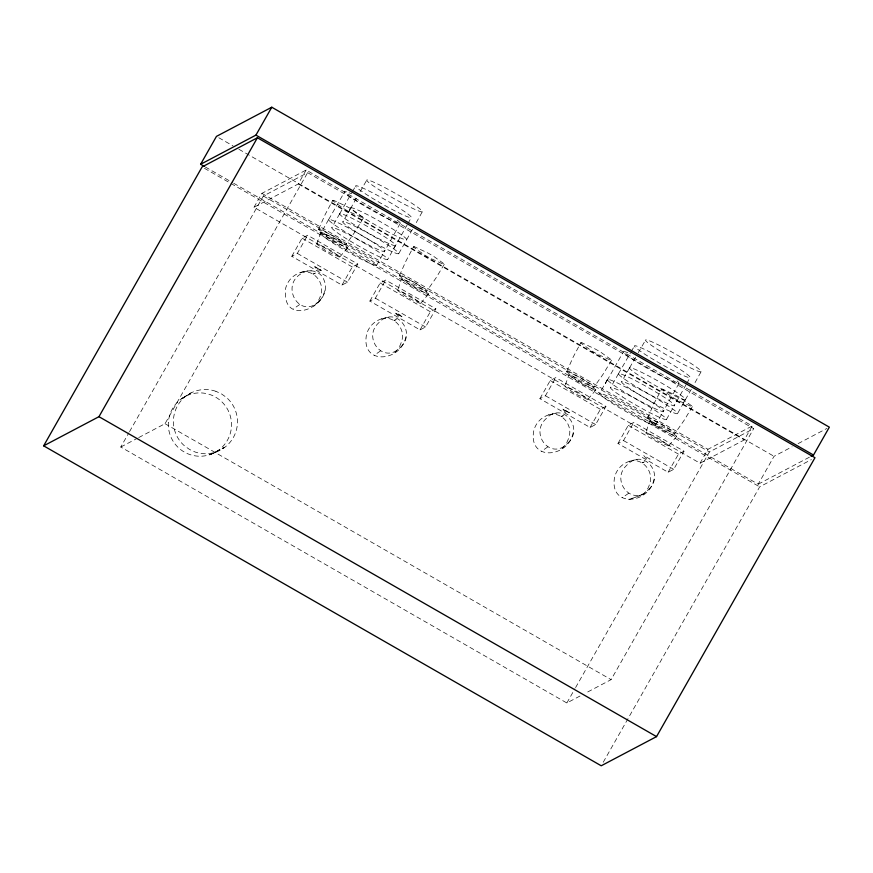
<?xml version="1.0" encoding="UTF-8"?>
<svg xmlns="http://www.w3.org/2000/svg" width="873" height="873" viewBox="0 0 873 873"><rect width="100%" height="100%" fill="white"/><g stroke="black" fill="none" stroke-linecap="round" stroke-linejoin="round"><path stroke-width="0.65" stroke-dasharray="4.37 3.27" d="M311.29 270.805C304.044 270.706 296.351 272.965 291.189 278.269A22.709 22.6 62.2 0 0 285.744 287.861C279.982 331.642 340.055 303.717 322.082 276.479C317.325 269.877 307.274 269.102 300.923 273.838C279.938 286.399 300.236 320.315 319.453 300.967M400.598 347.05C417.218 331.816 395.12 304.732 378.587 322.934C362.164 337.927 383.596 365.001 400.303 347.356M567.865 443.037C584.495 427.792 562.398 400.707 545.854 418.909C529.431 433.903 550.874 460.988 567.581 443.331M648.715 489.415C665.335 474.181 643.248 447.096 626.705 465.298C610.282 480.292 631.714 507.377 648.432 489.72M401.58 278.967L411.074 285.809A13.171 1.08 29.6 0 0 415.963 288.614L427.988 294.114A21.585 1.768 29.6 0 0 428.556 293.819L419.062 286.977A13.171 1.08 29.6 0 0 414.173 284.172L402.158 278.662A21.585 1.768 29.6 0 0 401.58 278.967L397.662 290.273M568.858 374.943L578.352 381.785A13.171 1.08 29.6 0 0 583.24 384.589L595.255 390.089A21.585 1.768 29.6 0 0 595.833 389.795L586.329 382.952A13.171 1.08 29.6 0 0 581.451 380.148L569.425 374.648A21.585 1.768 29.6 0 0 568.858 374.943L564.94 386.248M649.698 421.332L659.202 428.174A13.171 1.08 29.6 0 0 664.08 430.978L676.106 436.478A21.585 1.768 29.6 0 0 676.673 436.184L667.179 429.341A13.171 1.08 29.6 0 0 662.291 426.537L650.276 421.037A21.585 1.768 29.6 0 0 649.698 421.332L645.791 432.637M316.823 243.883L320.795 232.305M325.062 290.36L322.737 296.634L319.747 300.661M405.901 336.749C401.1 362.262 360.2 365.678 366.595 334.25A22.709 22.6 62.2 0 1 372.04 324.658C377.201 319.343 384.895 317.095 392.141 317.194M573.179 432.724C568.378 458.238 527.467 461.653 533.872 430.225A22.709 22.6 62.2 0 1 539.318 420.633C544.468 415.33 552.162 413.082 559.418 413.169M654.03 479.113C649.217 504.627 608.317 508.042 614.712 476.614A22.709 22.6 62.2 0 1 620.168 467.022C625.319 461.719 633.012 459.471 640.258 459.558M318.59 229.228L325.149 214.551L332.722 200.353M399.441 275.617L406.043 260.841L413.573 246.743M566.708 371.592L573.31 356.817L580.84 342.718M647.559 417.981L654.161 403.206L661.69 389.107M350.706 207.992L348.829 211.812L356.806 197.374M607.379 379.613L605.491 383.433L623.508 351.612M400.161 223.466L384.469 251.446A32.181 2.641 29.6 0 1 340.263 228.715A32.181 2.641 29.6 0 1 345.053 226.194A32.181 2.641 29.6 0 1 384.469 251.446M407.953 223.51L411.227 217.639A32.006 2.619 29.6 0 0 372.029 192.518A32.006 2.619 29.6 0 0 367.26 195.028A32.006 2.619 29.6 0 0 411.227 217.639M422.292 211.801A32.006 2.619 29.6 0 1 378.325 189.201A32.006 2.619 29.6 0 1 383.083 186.691A32.006 2.619 29.6 0 1 422.292 211.801L415.755 223.521M678.954 383.433L663.262 411.412A32.181 2.641 29.6 0 1 619.055 388.681A32.181 2.641 29.6 0 1 623.846 386.15A32.181 2.641 29.6 0 1 663.262 411.412M686.745 383.476L690.008 377.594A32.006 2.619 29.6 0 0 650.811 352.485A32.006 2.619 29.6 0 0 646.053 354.995A32.006 2.619 29.6 0 0 690.008 377.594M701.074 371.767A32.006 2.619 29.6 0 1 657.118 349.156A32.006 2.619 29.6 0 1 661.876 346.646A32.006 2.619 29.6 0 1 701.074 371.767L693.893 384.644M407.298 224.688L387.743 259.357M686.091 384.644L674.327 405.574A32.181 2.641 29.6 0 1 630.12 382.843A32.181 2.641 29.6 0 1 634.9 380.322A32.181 2.641 29.6 0 1 674.327 405.574M328.586 219.658L320.675 233.604M339.652 213.82L331.74 227.777M412.493 229.326L406.6 239.78A32.181 2.641 29.6 0 1 362.393 217.05A32.181 2.641 29.6 0 1 367.184 214.529A32.181 2.641 29.6 0 1 406.6 239.78M618.433 373.786L610.522 387.732M629.498 367.948L621.587 381.905M691.285 389.293L677.59 413.486M376.678 265.185L384.611 251.249M398.797 253.53L406.731 239.584M655.459 425.151L663.404 411.216M666.525 419.324L674.458 405.378M253.988 207.305L261.911 193.359L306.15 170.028L752.22 425.969L744.298 439.916L700.048 463.236L253.988 207.305L298.239 183.974L306.15 170.028M579.999 696.032L566.85 702.972L120.78 447.031L128.855 432.822M129.531 431.633L263.384 196.01L307.634 172.679L753.694 428.621L611.089 679.641L585.979 692.878M138.72 437.569L165.03 423.7L307.634 172.679M291.789 256.313L302.091 238.176L307.623 235.252L357.81 264.05L347.498 282.186L341.976 285.111L291.789 256.313L297.322 253.399L307.623 235.252M350.848 207.796L342.805 221.938M341.976 285.111L352.277 266.963L357.81 264.05M369.846 301.098L380.159 282.961L385.691 280.047L435.867 308.835L425.566 326.982L420.033 329.896L369.846 301.098L375.379 298.184L385.691 280.047M420.033 329.896L430.334 311.759L435.867 308.835M539.907 398.677L550.219 380.541L555.752 377.616L605.927 406.414L595.626 424.551L590.093 427.475L539.907 398.677L545.439 395.764L555.752 377.616M607.51 379.417L599.467 393.57M590.093 427.475L600.395 409.328L605.927 406.414M617.975 443.473L628.276 425.326L633.809 422.412L683.995 451.199L673.683 469.347L668.151 472.26L617.975 443.473L623.508 440.549L633.809 422.412M668.151 472.26L678.463 454.124L683.995 451.199M700.048 463.236L707.97 449.3L752.22 425.969M566.85 702.972L574.914 688.764M575.591 687.575L709.443 451.952L753.694 428.621M233.691 183.265L758.201 484.199L774.035 456.317L792.073 446.801M603.243 762.227L759.674 486.861L811.377 459.602M328.717 219.461L344.726 191.656M339.783 213.623L351.732 192.802M618.575 373.589L630.524 352.768M629.629 367.751L635.599 357.341M360.134 191.602L366.846 179.991M638.25 352.714L645.638 339.957M352.408 191.634L355.78 185.818M444.226 264.333L435.976 278.018L426.679 291.244M611.504 360.309L603.254 373.993L593.946 387.219M631.201 351.601L634.573 345.784M692.354 406.698L684.094 420.382L674.796 433.608M363.386 217.944L355.071 231.716L345.828 244.855M395.534 245.619A32.181 2.641 29.6 0 1 351.328 222.888A32.181 2.641 29.6 0 1 356.119 220.356A32.181 2.641 29.6 0 1 395.534 245.619L393.592 248.576L395.676 245.422M685.381 399.747A32.181 2.641 29.6 0 1 641.175 377.016A32.181 2.641 29.6 0 1 645.965 374.495A32.181 2.641 29.6 0 1 685.381 399.747L683.45 402.704L685.523 399.55M347.65 247.703L339.75 257.033M428.49 294.092L420.59 303.422M595.768 390.067L587.867 399.398M676.619 436.456L668.718 445.787M313.822 306.117L315.229 304.775A22.709 22.6 62.2 0 0 320.675 295.183C325.454 282.525 312.556 267.553 299.374 272.976M394.672 352.506L396.08 351.164A22.709 22.6 62.2 0 0 401.525 341.572C406.294 328.914 393.407 313.942 380.213 319.365M561.95 448.482L563.347 447.14A22.709 22.6 62.2 0 0 568.792 437.548C573.572 424.889 560.673 409.917 547.491 415.341M642.79 494.871L644.198 493.529A22.709 22.6 62.2 0 0 649.643 483.937C654.423 471.278 641.524 456.306 628.342 461.73M299.701 304.513L293.306 308.944M380.552 350.902L374.157 355.333M547.829 446.878L541.435 451.308M628.669 493.267L622.285 497.697M186.102 395.884L180.504 399.474L191.078 392.872M214.649 452.738L208.298 455.139L214.649 452.738L224.426 447.369L212.848 453.262L219.81 450.413M120.78 447.031L137.53 438.202M798.086 443.637L826.949 428.425M758.201 484.199L809.893 456.95M315.644 273.009L313.112 274.089L317.783 272.692M396.495 319.398L393.963 320.478L398.634 319.082M563.772 415.373L561.23 416.454L565.9 415.057M644.612 461.762L642.081 462.843L646.751 461.446M317.27 269.844L321.166 270.39L314.804 266.778L321.122 270.292L314.793 266.843L316.932 269.637M218.828 137.748L233.004 145.878M238.907 149.272L774.035 456.317M298.239 183.974L744.298 439.916M261.911 193.359L707.97 449.3M263.384 196.01L709.443 451.952M205.341 166.994L232.513 182.577M204.457 168.293L759.674 486.861M302.091 238.176L352.277 266.963M380.159 282.961L430.334 311.759M550.219 380.541L600.395 409.328M628.276 425.326L678.463 454.124M297.322 253.399L347.498 282.186M375.379 298.184L425.566 326.982M545.439 395.764L595.626 424.551M623.508 440.549L673.683 469.347M165.03 423.7L611.089 679.641M397.15 220.083A32.006 2.619 29.6 0 1 373.873 211.375A32.006 2.619 29.6 0 1 346.548 191.874M349.08 192.769A32.006 2.619 29.6 0 1 350.75 193.457M677.121 380.988A32.006 2.619 29.6 0 1 648.486 368.973A32.006 2.619 29.6 0 1 627.873 352.725M395.655 313.167C401.405 320.784 404.963 315.611 395.775 313.167M562.921 409.142L565.388 412.209L569.294 412.754L562.976 409.131M643.772 455.531L646.238 458.598L650.134 459.143L643.794 455.651M642.866 494.456L628.625 499.716L642.866 494.456M401.995 316.801L395.644 313.232L401.951 316.812M569.272 412.787L562.943 409.262L569.294 412.754M333.813 200.43L333.311 200.321A24.64 2.019 29.6 0 0 332.657 200.67L343.493 208.472A15.037 1.233 29.6 0 0 349.08 211.681L362.797 217.966A24.64 2.019 29.6 0 0 363.452 217.628L352.605 209.815A15.037 1.233 29.6 0 0 347.028 206.617L333.813 200.43M414.653 246.819L414.151 246.71A24.64 2.019 29.6 0 0 413.496 247.059L424.343 254.861A15.037 1.233 29.6 0 0 429.92 258.07L443.648 264.355A24.64 2.019 29.6 0 0 444.302 264.006L433.455 256.204A15.037 1.233 29.6 0 0 427.879 253.006L414.653 246.819M319.551 229.293L319.103 229.206A21.901 1.79 29.6 0 0 318.525 229.512L328.161 236.441A13.357 1.091 29.6 0 0 333.115 239.289L345.304 244.877A21.901 1.79 29.6 0 0 345.894 244.571L336.258 237.631A13.357 1.091 29.6 0 0 331.304 234.793L319.551 229.293M321.744 232.371L321.308 232.273A21.585 1.768 29.6 0 0 320.729 232.578L330.234 239.42A13.171 1.08 29.6 0 0 335.112 242.225L347.138 247.725A21.585 1.768 29.6 0 0 347.705 247.43L338.211 240.588A13.171 1.08 29.6 0 0 333.322 237.783L321.744 232.371M317.63 243.938L317.259 243.862A18.431 1.506 29.6 0 0 316.768 244.124L324.876 249.962A11.24 0.917 29.6 0 0 329.045 252.352L339.313 257.055A18.431 1.506 29.6 0 0 339.793 256.793L331.685 250.955A11.24 0.917 29.6 0 0 327.517 248.565L317.63 243.938M400.401 275.682L399.954 275.584A21.901 1.79 29.6 0 0 399.376 275.901L409.011 282.83A13.357 1.091 29.6 0 0 413.966 285.678L426.155 291.266A21.901 1.79 29.6 0 0 426.744 290.96L417.108 284.02A13.357 1.091 29.6 0 0 412.143 281.171L400.401 275.682M398.481 290.327L398.099 290.251A18.431 1.506 29.6 0 0 397.619 290.502L405.727 296.34A11.24 0.917 29.6 0 0 409.895 298.741L420.153 303.444A18.431 1.506 29.6 0 0 420.644 303.182L412.536 297.344A11.24 0.917 29.6 0 0 408.368 294.954L398.481 290.327M581.931 342.794L581.429 342.696A24.64 2.019 29.6 0 0 580.774 343.034L591.621 350.848A15.037 1.233 29.6 0 0 597.197 354.045L610.925 360.331A24.64 2.019 29.6 0 0 611.569 359.992L600.733 352.179A15.037 1.233 29.6 0 0 595.157 348.982L581.931 342.794M662.782 389.183L662.28 389.085A24.64 2.019 29.6 0 0 661.625 389.423L672.461 397.237A15.037 1.233 29.6 0 0 678.048 400.434L691.765 406.72A24.64 2.019 29.6 0 0 692.42 406.382L681.584 398.568A15.037 1.233 29.6 0 0 675.997 395.371L662.782 389.183M567.679 371.658L567.232 371.571A21.901 1.79 29.6 0 0 566.642 371.876L576.278 378.806A13.357 1.091 29.6 0 0 581.232 381.654L593.433 387.241A21.901 1.79 29.6 0 0 594.011 386.935L584.375 379.995A13.357 1.091 29.6 0 0 579.421 377.158L567.679 371.658M565.748 386.303L565.377 386.226A18.431 1.506 29.6 0 0 564.886 386.488L572.994 392.326A11.24 0.917 29.6 0 0 577.173 394.716L587.431 399.419A18.431 1.506 29.6 0 0 587.922 399.157L579.814 393.319A11.24 0.917 29.6 0 0 575.634 390.929L565.748 386.303M648.519 418.047L648.072 417.96A21.901 1.79 29.6 0 0 647.493 418.265L657.129 425.195A13.357 1.091 29.6 0 0 662.083 428.043L674.283 433.63A21.901 1.79 29.6 0 0 674.862 433.324L665.226 426.384A13.357 1.091 29.6 0 0 660.272 423.547L648.519 418.047M646.598 432.692L646.227 432.615A18.431 1.506 29.6 0 0 645.736 432.877L653.844 438.715A11.24 0.917 29.6 0 0 658.013 441.105L668.282 445.808A18.431 1.506 29.6 0 0 668.773 445.546L660.665 439.708A11.24 0.917 29.6 0 0 656.485 437.318L646.598 432.692M215.904 391.322L215.718 391.257A32.159 32.006 62.2 0 0 184.629 445.983L189.616 449.508L195.159 452.028A32.159 32.006 62.2 0 0 226.249 397.302L221.36 393.821L215.904 391.322M168.369 422.576A31.712 31.57 62.2 0 0 214.081 452.934A31.712 31.57 62.2 0 0 217.29 398.164A31.712 31.57 62.2 0 0 168.369 422.576M332.351 242.661A32.17 2.641 29.6 0 0 376.536 265.381A32.17 2.641 29.6 0 0 337.142 240.14A32.17 2.641 29.6 0 0 332.351 242.661M343.416 236.834A32.17 2.641 29.6 0 0 387.601 259.554A32.17 2.641 29.6 0 0 348.196 234.313A32.17 2.641 29.6 0 0 343.416 236.834M354.471 231.007A32.17 2.641 29.6 0 0 398.666 253.727A32.17 2.641 29.6 0 0 359.261 228.475A32.17 2.641 29.6 0 0 354.471 231.007M633.263 390.962A32.17 2.641 29.6 0 0 677.448 413.682A32.17 2.641 29.6 0 0 638.054 388.441A32.17 2.641 29.6 0 0 633.263 390.962M622.198 396.8A32.17 2.641 29.6 0 0 666.394 419.52A32.17 2.641 29.6 0 0 626.989 394.269A32.17 2.641 29.6 0 0 622.198 396.8M611.144 402.628A32.17 2.641 29.6 0 0 655.328 425.347A32.17 2.641 29.6 0 0 615.923 400.107A32.17 2.641 29.6 0 0 611.144 402.628"/><path stroke-width="1.31" d="M204.162 166.317L200.615 164.277L216.46 136.384L271.776 107.226L829.35 427.159L813.505 455.04L811.104 456.317M43.65 445.841L202.1 166.929L257.404 137.77L814.978 457.703L656.54 736.616L601.224 765.774L43.65 445.841L98.965 416.683L257.404 137.77M200.615 164.277L255.931 135.119L271.776 107.226M255.931 135.119L813.505 455.04M98.965 416.683L656.54 736.616"/></g></svg>
